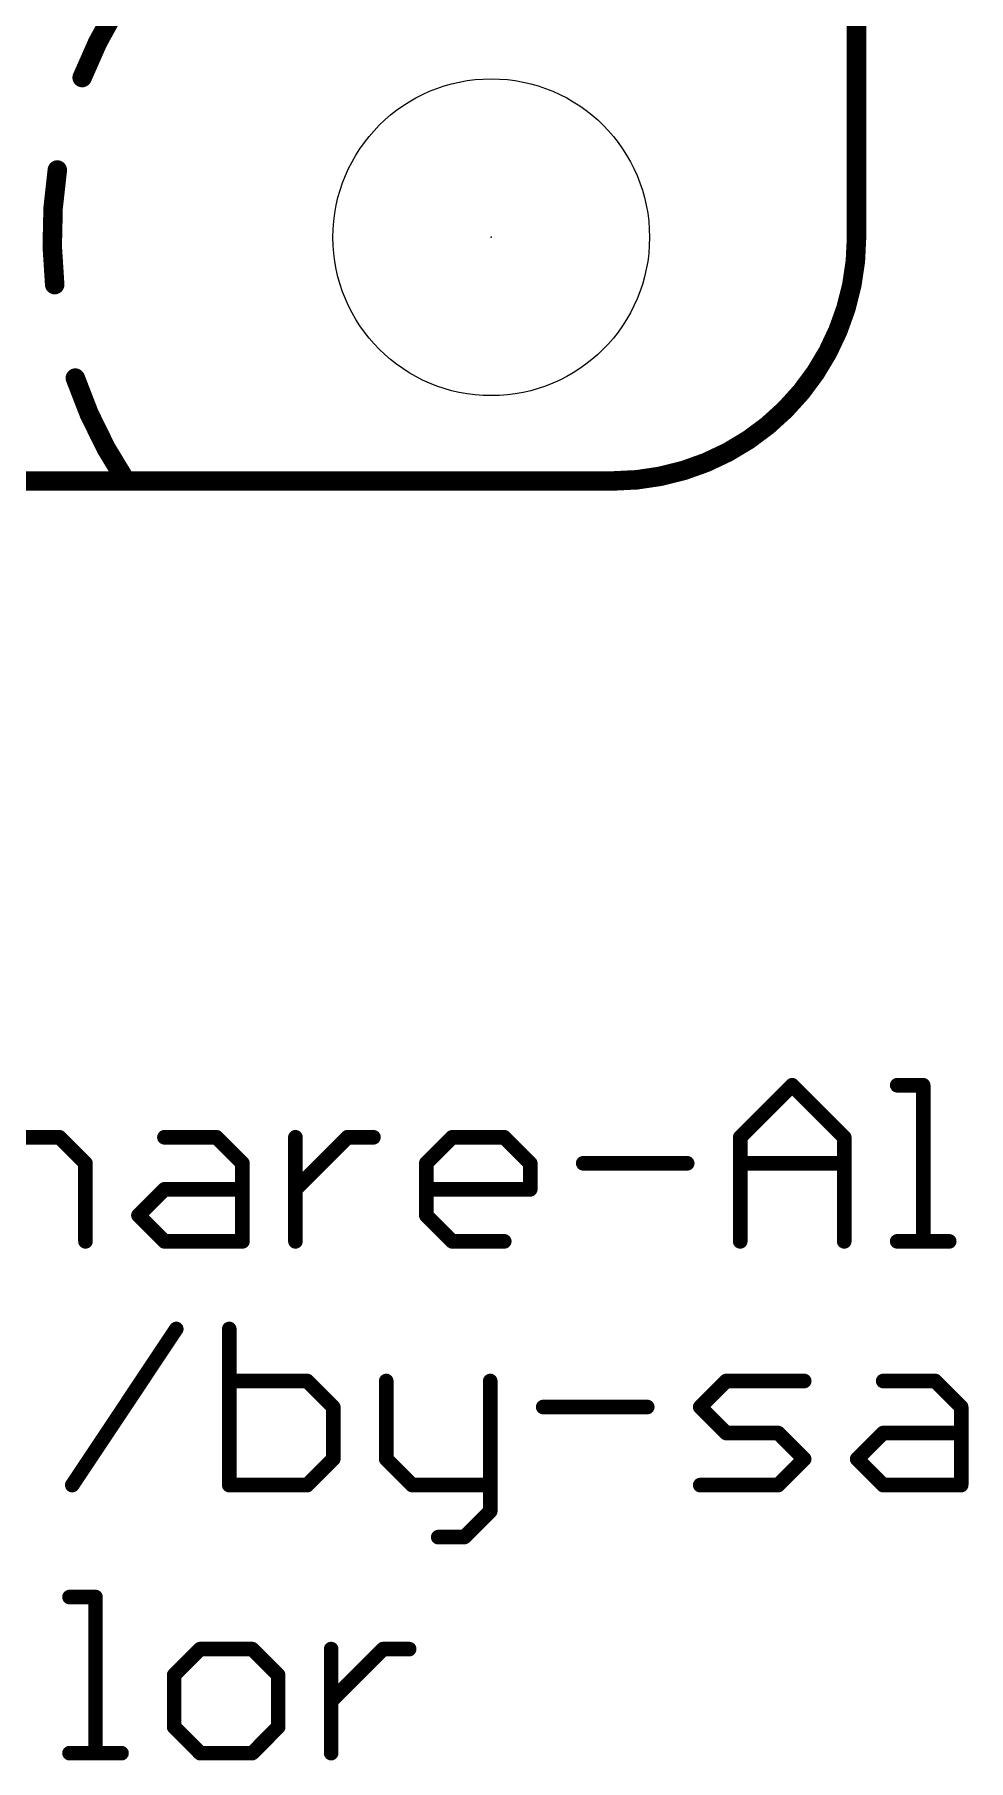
# Model space of a CAD drawing. Extents: x -31 to 86, y -14 to 53.
# Drawn here: x 53.66 to 63.4, y -13.34 to 4.65 of the extents above; entities that cross this region are included whole.
import ezdxf

# ---------------------------------------------------------------- set-up
doc = ezdxf.new("R2010")
doc.units = 0
for name, color, linetype in [('20', 53, 'CONTINUOUS'), ('21', 41, 'CONTINUOUS'), ('22', 40, 'CONTINUOUS'), ('23', 53, 'CONTINUOUS'), ('51', 53, 'CONTINUOUS')]:
    doc.layers.add(name, color=color, linetype=linetype)

msp = doc.modelspace()

# ---------------------------------------------------------------- linework, layer by layer
at = {"layer": '20', "const_width": 0.2032}
for points in [[(62.23, 27.94), (62.23, 2.54)], [(2.54, 0), (59.69, 0)]]:
    msp.add_lwpolyline(points, dxfattribs=at)
at = {"layer": '20'}
for points, const_width in [([(59.69, 0, 0.4142), (62.23, 2.54)], 0.2032), ([(62.2808, 2.54, 1), (62.1792, 2.54)], 0.1016), ([(62.1792, 2.54, 1), (62.2808, 2.54)], 0.1016), ([(59.69, 0.0508, 1), (59.69, -0.0508)], 0.1016), ([(59.69, -0.0508, 1), (59.69, 0.0508)], 0.1016)]:
    msp.add_lwpolyline(points, format="xyb", dxfattribs=dict(at, const_width=const_width))
msp.add_circle((58.42, 2.54), 1.651, dxfattribs=at)
at = {"layer": '21'}
for points, const_width in [([(54.7297, 5.251, 0.0655), (54.1541, 4.2044)], 0.2032), ([(54.1068, 4.2228, 1), (54.2015, 4.1859)], 0.1016), ([(53.8949, 3.2406, 0.0655), (53.8676, 2.0464)], 0.2032), ([(53.9451, 3.2328, 1), (53.8447, 3.2484)], 0.1016), ([(53.8171, 2.0409, 1), (53.9181, 2.0519)], 0.1016), ([(54.0827, 1.0718, 0.0655), (54.61, 0)], 0.2032), ([(54.1308, 1.0881, 1), (54.0346, 1.0555)], 0.1016), ([(54.5677, -0.0282, 1), (54.6523, 0.0282)], 0.1016)]:
    msp.add_lwpolyline(points, format="xyb", dxfattribs=dict(at, const_width=const_width))
at = {"layer": '22'}
for points, const_width in [([(54.7297, 5.251, 0.0655), (54.1541, 4.2044)], 0.2032), ([(54.1068, 4.2228, 1), (54.2015, 4.1859)], 0.1016), ([(53.8949, 3.2406, 0.0655), (53.8676, 2.0464)], 0.2032), ([(53.9451, 3.2328, 1), (53.8447, 3.2484)], 0.1016), ([(53.8171, 2.0409, 1), (53.9181, 2.0519)], 0.1016), ([(54.0827, 1.0718, 0.0655), (54.61, 0)], 0.2032), ([(54.1308, 1.0881, 1), (54.0346, 1.0555)], 0.1016), ([(54.5677, -0.0282, 1), (54.6523, 0.0282)], 0.1016)]:
    msp.add_lwpolyline(points, format="xyb", dxfattribs=dict(at, const_width=const_width))
at = {"layer": '23'}
msp.add_point((58.42, 2.54), dxfattribs=at)
at = {"layer": '51', "const_width": 0.1524}
for points in [[(61.0167, -6.8401), (61.5591, -6.2978)], [(61.5591, -6.2978), (62.1014, -6.8401)], [(62.6539, -6.2978), (62.9251, -6.2978)], [(62.9251, -6.2978), (62.9251, -7.9248)], [(53.375, -6.8401), (53.9173, -6.8401)], [(53.9173, -6.8401), (54.1885, -7.1113)], [(55.0121, -6.8401), (55.5545, -6.8401)], [(55.5545, -6.8401), (55.8256, -7.1113)], [(56.3781, -7.9248), (56.3781, -6.8401)], [(56.3781, -7.3825), (56.9205, -6.8401)], [(56.9205, -6.8401), (57.1916, -6.8401)], [(57.7424, -7.1113), (58.0136, -6.8401)], [(58.0136, -6.8401), (58.5559, -6.8401)], [(58.5559, -6.8401), (58.8271, -7.1113)], [(61.0167, -7.9248), (61.0167, -6.8401)], [(62.1014, -6.8401), (62.1014, -7.9248)], [(54.1885, -7.1113), (54.1885, -7.9248)], [(55.8256, -7.1113), (55.8256, -7.9248)], [(57.7424, -7.6536), (57.7424, -7.1113)], [(58.8271, -7.1113), (58.8271, -7.3825)], [(59.3796, -7.1113), (60.4642, -7.1113)], [(61.0167, -7.1113), (62.1014, -7.1113)], [(54.741, -7.6536), (55.0121, -7.3825)], [(55.0121, -7.3825), (55.8256, -7.3825)], [(58.8271, -7.3825), (57.7424, -7.3825)], [(55.0121, -7.9248), (54.741, -7.6536)], [(58.0136, -7.9248), (57.7424, -7.6536)], [(55.8256, -7.9248), (55.0121, -7.9248)], [(58.5559, -7.9248), (58.0136, -7.9248)], [(62.6539, -7.9248), (63.1962, -7.9248)], [(54.0508, -10.4648), (55.1355, -8.8378)], [(55.688, -8.8378), (55.688, -10.4648)], [(56.5014, -9.3801), (55.688, -9.3801)], [(56.7726, -9.6513), (56.5014, -9.3801)], [(57.3251, -9.3801), (57.3251, -10.1936)], [(58.4098, -9.3801), (58.4098, -10.736)], [(60.5994, -9.6513), (60.8706, -9.3801)], [(60.8706, -9.3801), (61.6841, -9.3801)], [(62.5077, -9.3801), (63.0501, -9.3801)], [(63.0501, -9.3801), (63.3212, -9.6513)], [(56.7726, -10.1936), (56.7726, -9.6513)], [(58.9623, -9.6513), (60.0469, -9.6513)], [(60.8706, -9.9225), (60.5994, -9.6513)], [(63.3212, -9.6513), (63.3212, -10.4648)], [(61.4129, -9.9225), (60.8706, -9.9225)], [(61.6841, -10.1936), (61.4129, -9.9225)], [(62.2366, -10.1936), (62.5077, -9.9225)], [(62.5077, -9.9225), (63.3212, -9.9225)], [(56.5014, -10.4648), (56.7726, -10.1936)], [(57.3251, -10.1936), (57.5963, -10.4648)], [(61.4129, -10.4648), (61.6841, -10.1936)], [(62.5077, -10.4648), (62.2366, -10.1936)], [(55.688, -10.4648), (56.5014, -10.4648)], [(57.5963, -10.4648), (58.4098, -10.4648)], [(60.5994, -10.4648), (61.4129, -10.4648)], [(63.3212, -10.4648), (62.5077, -10.4648)], [(58.4098, -10.736), (58.1386, -11.0071)], [(58.1386, -11.0071), (57.8674, -11.0071)], [(54.0221, -11.6318), (54.2933, -11.6318)], [(54.2933, -11.6318), (54.2933, -13.2588)], [(55.3847, -12.1741), (55.1135, -12.4453)], [(55.927, -12.1741), (55.3847, -12.1741)], [(56.1982, -12.4453), (55.927, -12.1741)], [(56.7507, -13.2588), (56.7507, -12.1741)], [(56.7507, -12.7165), (57.293, -12.1741)], [(57.293, -12.1741), (57.5642, -12.1741)], [(55.1135, -12.4453), (55.1135, -12.9876)], [(56.1982, -12.9876), (56.1982, -12.4453)], [(55.1135, -12.9876), (55.3847, -13.2588)], [(55.927, -13.2588), (56.1982, -12.9876)], [(54.0221, -13.2588), (54.5644, -13.2588)], [(55.3847, -13.2588), (55.927, -13.2588)]]:
    msp.add_lwpolyline(points, dxfattribs=at)
at = {"layer": '51', "const_width": 0.0762}
for points in [[(61.586, -6.2709, 1), (61.5321, -6.3248)], [(61.586, -6.3248, 1), (61.5321, -6.2709)], [(62.6539, -6.2597, 1), (62.6539, -6.3359)], [(62.9632, -6.2978, 1), (62.887, -6.2978)], [(62.9251, -6.3359, 1), (62.9251, -6.2597)], [(53.9442, -6.8132, 1), (53.8904, -6.8671)], [(53.9173, -6.8782, 1), (53.9173, -6.802)], [(55.0121, -6.802, 1), (55.0121, -6.8782)], [(55.5814, -6.8132, 1), (55.5275, -6.8671)], [(55.5545, -6.8782, 1), (55.5545, -6.802)], [(56.4162, -6.8401, 1), (56.34, -6.8401)], [(56.9205, -6.802, 1), (56.9205, -6.8782)], [(56.9474, -6.8671, 1), (56.8935, -6.8132)], [(57.1916, -6.8782, 1), (57.1916, -6.802)], [(58.0136, -6.802, 1), (58.0136, -6.8782)], [(58.0405, -6.8671, 1), (57.9866, -6.8132)], [(58.5829, -6.8132, 1), (58.529, -6.8671)], [(58.5559, -6.8782, 1), (58.5559, -6.802)], [(61.0548, -6.8401, 1), (60.9786, -6.8401)], [(60.9898, -6.8132, 1), (61.0437, -6.8671)], [(62.1395, -6.8401, 1), (62.0633, -6.8401)], [(62.0744, -6.8671, 1), (62.1283, -6.8132)], [(54.2266, -7.1113, 1), (54.1504, -7.1113)], [(54.1615, -7.1382, 1), (54.2154, -7.0844)], [(55.8637, -7.1113, 1), (55.7875, -7.1113)], [(55.7987, -7.1382, 1), (55.8526, -7.0844)], [(57.7805, -7.1113, 1), (57.7043, -7.1113)], [(57.7155, -7.0844, 1), (57.7694, -7.1382)], [(58.8652, -7.1113, 1), (58.789, -7.1113)], [(58.8001, -7.1382, 1), (58.854, -7.0844)], [(59.3796, -7.0732, 1), (59.3796, -7.1494)], [(60.4642, -7.1494, 1), (60.4642, -7.0732)], [(61.0167, -7.0732, 1), (61.0167, -7.1494)], [(62.1014, -7.1494, 1), (62.1014, -7.0732)], [(55.0121, -7.3444, 1), (55.0121, -7.4206)], [(55.0391, -7.4094, 1), (54.9852, -7.3555)], [(55.8256, -7.4206, 1), (55.8256, -7.3444)], [(56.3512, -7.3555, 1), (56.4051, -7.4094)], [(57.7424, -7.3444, 1), (57.7424, -7.4206)], [(58.789, -7.3825, 1), (58.8652, -7.3825)], [(58.8271, -7.4206, 1), (58.8271, -7.3444)], [(54.7679, -7.6267, 1), (54.714, -7.6806)], [(54.714, -7.6267, 1), (54.7679, -7.6806)], [(57.7694, -7.6267, 1), (57.7155, -7.6806)], [(57.7043, -7.6536, 1), (57.7805, -7.6536)], [(54.1504, -7.9248, 1), (54.2266, -7.9248)], [(55.0121, -7.8867, 1), (55.0121, -7.9629)], [(54.9852, -7.9517, 1), (55.0391, -7.8979)], [(55.7875, -7.9248, 1), (55.8637, -7.9248)], [(55.8256, -7.9629, 1), (55.8256, -7.8867)], [(56.34, -7.9248, 1), (56.4162, -7.9248)], [(58.0136, -7.8867, 1), (58.0136, -7.9629)], [(57.9866, -7.9517, 1), (58.0405, -7.8979)], [(58.5559, -7.9629, 1), (58.5559, -7.8867)], [(60.9786, -7.9248, 1), (61.0548, -7.9248)], [(62.0633, -7.9248, 1), (62.1395, -7.9248)], [(62.6539, -7.8867, 1), (62.6539, -7.9629)], [(62.887, -7.9248, 1), (62.9632, -7.9248)], [(63.1962, -7.9629, 1), (63.1962, -7.8867)], [(55.1672, -8.8589, 1), (55.1038, -8.8167)], [(55.7261, -8.8378, 1), (55.6499, -8.8378)], [(55.688, -9.342, 1), (55.688, -9.4182)], [(56.5284, -9.3532, 1), (56.4745, -9.4071)], [(56.5014, -9.4182, 1), (56.5014, -9.342)], [(57.3632, -9.3801, 1), (57.287, -9.3801)], [(58.4479, -9.3801, 1), (58.3717, -9.3801)], [(60.8706, -9.342, 1), (60.8706, -9.4182)], [(60.8975, -9.4071, 1), (60.8436, -9.3532)], [(61.6841, -9.4182, 1), (61.6841, -9.342)], [(62.5077, -9.342, 1), (62.5077, -9.4182)], [(63.077, -9.3532, 1), (63.0231, -9.4071)], [(63.0501, -9.4182, 1), (63.0501, -9.342)], [(56.8107, -9.6513, 1), (56.7345, -9.6513)], [(56.7457, -9.6782, 1), (56.7996, -9.6244)], [(58.9623, -9.6132, 1), (58.9623, -9.6894)], [(60.0469, -9.6894, 1), (60.0469, -9.6132)], [(60.6264, -9.6244, 1), (60.5725, -9.6782)], [(60.5725, -9.6244, 1), (60.6264, -9.6782)], [(63.3593, -9.6513, 1), (63.2831, -9.6513)], [(63.2943, -9.6782, 1), (63.3482, -9.6244)], [(60.8706, -9.8844, 1), (60.8706, -9.9606)], [(60.8436, -9.9494, 1), (60.8975, -9.8955)], [(61.4399, -9.8955, 1), (61.386, -9.9494)], [(61.4129, -9.9606, 1), (61.4129, -9.8844)], [(62.5077, -9.8844, 1), (62.5077, -9.9606)], [(62.5347, -9.9494, 1), (62.4808, -9.8955)], [(63.3212, -9.9606, 1), (63.3212, -9.8844)], [(56.7345, -10.1936, 1), (56.8107, -10.1936)], [(56.7995, -10.2206, 1), (56.7457, -10.1667)], [(57.352, -10.1667, 1), (57.2982, -10.2206)], [(57.287, -10.1936, 1), (57.3632, -10.1936)], [(61.711, -10.2206, 1), (61.6571, -10.1667)], [(61.6571, -10.2206, 1), (61.711, -10.1667)], [(62.2635, -10.1667, 1), (62.2096, -10.2206)], [(62.2096, -10.1667, 1), (62.2635, -10.2206)], [(54.0191, -10.4437, 1), (54.0825, -10.4859)], [(55.688, -10.4267, 1), (55.688, -10.5029)], [(55.6499, -10.4648, 1), (55.7261, -10.4648)], [(56.4745, -10.4379, 1), (56.5284, -10.4917)], [(56.5014, -10.5029, 1), (56.5014, -10.4267)], [(57.5963, -10.4267, 1), (57.5963, -10.5029)], [(57.5693, -10.4917, 1), (57.6232, -10.4379)], [(58.4098, -10.5029, 1), (58.4098, -10.4267)], [(60.5994, -10.4267, 1), (60.5994, -10.5029)], [(61.386, -10.4379, 1), (61.4399, -10.4917)], [(61.4129, -10.5029, 1), (61.4129, -10.4267)], [(62.5077, -10.4267, 1), (62.5077, -10.5029)], [(62.4808, -10.4917, 1), (62.5347, -10.4379)], [(63.2831, -10.4648, 1), (63.3593, -10.4648)], [(63.3212, -10.5029, 1), (63.3212, -10.4267)], [(58.3717, -10.736, 1), (58.4479, -10.736)], [(58.4367, -10.7629, 1), (58.3828, -10.709)], [(57.8674, -10.969, 1), (57.8674, -11.0452)], [(58.1117, -10.9802, 1), (58.1655, -11.0341)], [(58.1386, -11.0452, 1), (58.1386, -10.969)], [(54.0221, -11.5937, 1), (54.0221, -11.6699)], [(54.3314, -11.6318, 1), (54.2552, -11.6318)], [(54.2933, -11.6699, 1), (54.2933, -11.5937)], [(55.3847, -12.136, 1), (55.3847, -12.2122)], [(55.4116, -12.2011, 1), (55.3578, -12.1472)], [(55.954, -12.1472, 1), (55.9001, -12.2011)], [(55.927, -12.2122, 1), (55.927, -12.136)], [(56.7888, -12.1741, 1), (56.7126, -12.1741)], [(57.293, -12.136, 1), (57.293, -12.2122)], [(57.32, -12.2011, 1), (57.2661, -12.1472)], [(57.5642, -12.2122, 1), (57.5642, -12.136)], [(55.1516, -12.4453, 1), (55.0754, -12.4453)], [(55.0866, -12.4184, 1), (55.1405, -12.4722)], [(56.2363, -12.4453, 1), (56.1601, -12.4453)], [(56.1713, -12.4722, 1), (56.2251, -12.4184)], [(56.7238, -12.6895, 1), (56.7776, -12.7434)], [(55.1405, -12.9607, 1), (55.0866, -13.0146)], [(55.0754, -12.9876, 1), (55.1516, -12.9876)], [(56.1601, -12.9876, 1), (56.2363, -12.9876)], [(56.2251, -13.0146, 1), (56.1713, -12.9607)], [(54.0221, -13.2207, 1), (54.0221, -13.2969)], [(54.2552, -13.2588, 1), (54.3314, -13.2588)], [(54.5644, -13.2969, 1), (54.5644, -13.2207)], [(55.3847, -13.2207, 1), (55.3847, -13.2969)], [(55.3578, -13.2857, 1), (55.4116, -13.2319)], [(55.9001, -13.2319, 1), (55.954, -13.2857)], [(55.927, -13.2969, 1), (55.927, -13.2207)], [(56.7126, -13.2588, 1), (56.7888, -13.2588)]]:
    msp.add_lwpolyline(points, format="xyb", dxfattribs=at)

doc.saveas('drawing.dxf')
